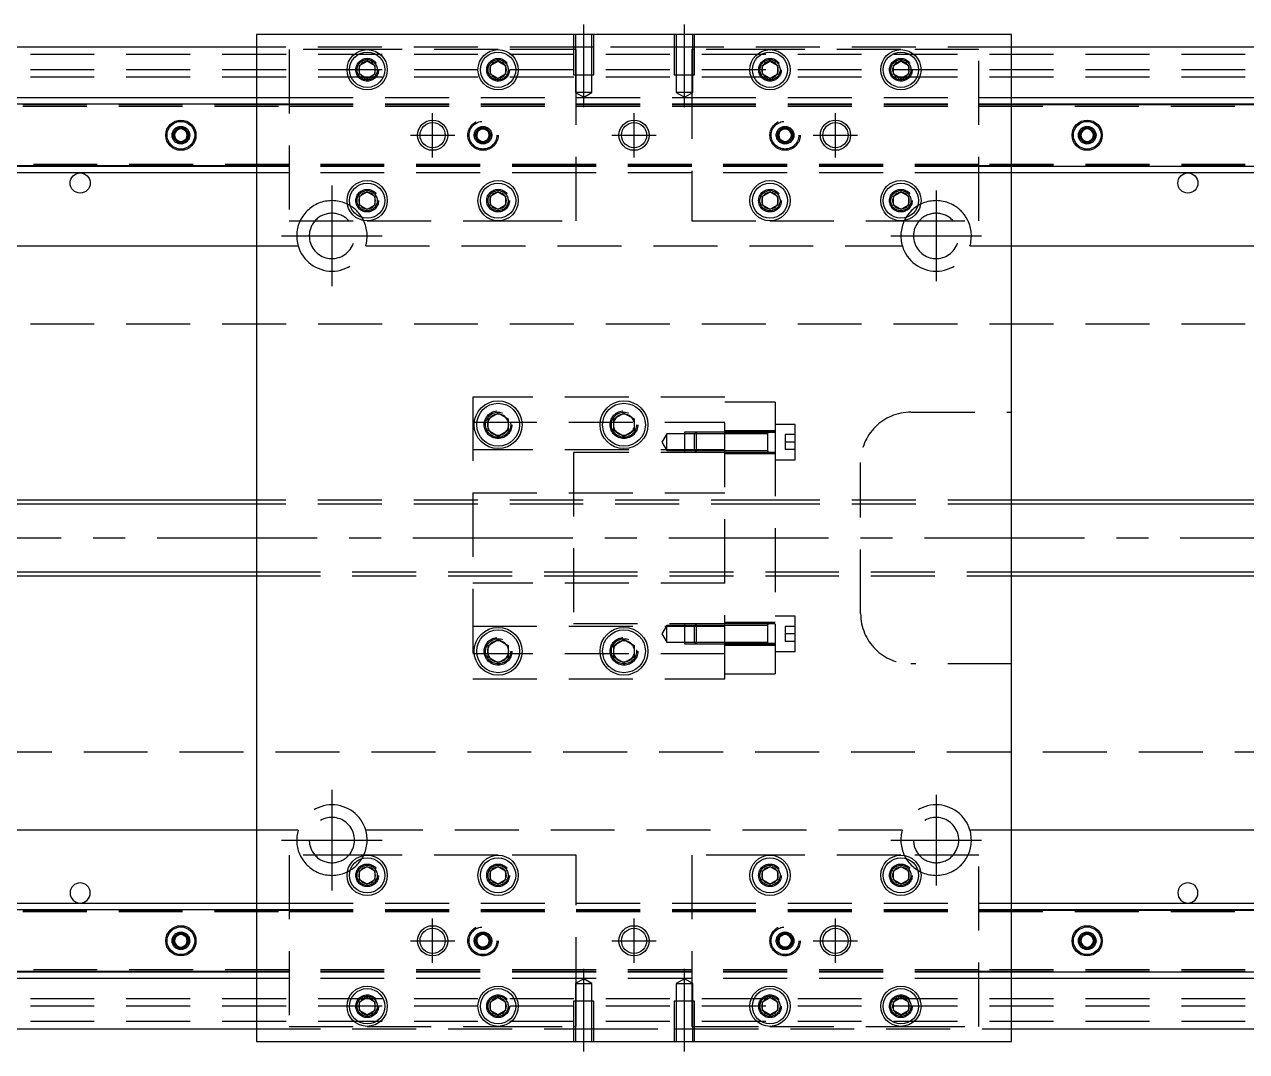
# Model space of a CAD drawing. Extents: x -14 to 951, y -279 to 102.
# Drawn here: x 228.9 to 471.7, y -102 to 102 of the extents above; entities that cross this region are included whole.
import ezdxf

# ---------------------------------------------------------------- set-up
doc = ezdxf.new("R2010")
doc.units = 0
doc.linetypes.add('CENTER', pattern=[50.8, 31.75, -6.35, 6.35, -6.35])
doc.linetypes.add('DASHED', pattern=[19.05, 12.7, -6.35])
doc.layers.get('0').update_dxf_attribs({"linetype": 'CONTINUOUS'})
doc.layers.add('CENTER', color=1, linetype='CENTER')

msp = doc.modelspace()

# ---------------------------------------------------------------- linework, layer by layer
at = {"color": 7, "linetype": 'CONTINUOUS'}
for p, q in [((425, 100), (275, 100)), ((275, 100), (275, -100)), ((425, -100), (425, 100)), ((275, 97.5), (0, 97.5)), ((700, 97.5), (425, 97.5)), ((295.5, 93.866026), (297, 94.73205)), ((297, 94.73205), (298.5, 93.866026)), ((321.5, 93.866026), (323, 94.73205)), ((323, 94.73205), (324.5, 93.866026)), ((375.5, 93.866026), (377, 94.73205)), ((377, 94.73205), (378.5, 93.866026)), ((401.5, 93.866026), (403, 94.73205)), ((403, 94.73205), (404.5, 93.866026)), ((295.5, 92.133974), (295.5, 93.866026)), ((298.5, 93.866026), (298.5, 92.133974)), ((321.5, 92.133974), (321.5, 93.866026)), ((324.5, 93.866026), (324.5, 92.133974)), ((375.5, 92.133974), (375.5, 93.866026)), ((378.5, 93.866026), (378.5, 92.133974)), ((401.5, 92.133974), (401.5, 93.866026)), ((404.5, 93.866026), (404.5, 92.133974)), ((297, 91.26795), (295.5, 92.133974)), ((298.5, 92.133974), (297, 91.26795)), ((323, 91.26795), (321.5, 92.133974)), ((324.5, 92.133974), (323, 91.26795)), ((377, 91.26795), (375.5, 92.133974)), ((378.5, 92.133974), (377, 91.26795)), ((403, 91.26795), (401.5, 92.133974)), ((404.5, 92.133974), (403, 91.26795)), ((0, 87.5), (275, 87.5)), ((425, 87.5), (700, 87.5)), ((0, 86.247728), (275, 86.247728)), ((425, 86.247728), (700, 86.247728)), ((258.75, 80.721688), (260, 81.443376)), ((258.75, 79.278312), (258.75, 80.721688)), ((260, 81.443376), (261.25, 80.721688)), ((261.25, 80.721688), (261.25, 79.278312)), ((438.75, 80.721688), (440, 81.443376)), ((438.75, 79.278312), (438.75, 80.721688)), ((440, 81.443376), (441.25, 80.721688)), ((441.25, 80.721688), (441.25, 79.278312)), ((260, 78.556624), (258.75, 79.278312)), ((261.25, 79.278312), (260, 78.556624)), ((440, 78.556624), (438.75, 79.278312)), ((441.25, 79.278312), (440, 78.556624)), ((275, 73.752272), (0, 73.752272)), ((700, 73.752272), (425, 73.752272)), ((275, 72.5), (0, 72.5)), ((700, 72.5), (425, 72.5)), ((295.5, 67.866026), (297, 68.73205)), ((297, 68.73205), (298.5, 67.866026)), ((321.5, 67.866026), (323, 68.73205)), ((323, 68.73205), (324.5, 67.866026)), ((375.5, 67.866026), (377, 68.73205)), ((377, 68.73205), (378.5, 67.866026)), ((401.5, 67.866026), (403, 68.73205)), ((403, 68.73205), (404.5, 67.866026)), ((295.5, 66.133974), (295.5, 67.866026)), ((297, 65.26795), (295.5, 66.133974)), ((298.5, 66.133974), (297, 65.26795)), ((298.5, 67.866026), (298.5, 66.133974)), ((321.5, 66.133974), (321.5, 67.866026)), ((323, 65.26795), (321.5, 66.133974)), ((324.5, 66.133974), (323, 65.26795)), ((324.5, 67.866026), (324.5, 66.133974)), ((375.5, 66.133974), (375.5, 67.866026)), ((377, 65.26795), (375.5, 66.133974)), ((378.5, 66.133974), (377, 65.26795)), ((378.5, 67.866026), (378.5, 66.133974)), ((401.5, 66.133974), (401.5, 67.866026)), ((403, 65.26795), (401.5, 66.133974)), ((404.5, 66.133974), (403, 65.26795)), ((404.5, 67.866026), (404.5, 66.133974)), ((176.708204, 58), (275, 58)), ((425, 58), (523.291796, 58)), ((321, 23.6547), (323, 24.809402)), ((323, 24.809402), (325, 23.6547)), ((346, 23.6547), (348, 24.809402)), ((348, 24.809402), (350, 23.6547)), ((321, 21.3453), (321, 23.6547)), ((325, 23.6547), (325, 21.3453)), ((346, 21.3453), (346, 23.6547)), ((350, 23.6547), (350, 21.3453)), ((323, 20.190598), (321, 21.3453)), ((325, 21.3453), (323, 20.190598)), ((348, 20.190598), (346, 21.3453)), ((350, 21.3453), (348, 20.190598)), ((376.6, 20.702558), (376.6, 21.052564)), ((376.6, 17.052554), (376.6, 17.402558)), ((275, 7.5), (40.5, 7.5)), ((650, 7.5), (425, 7.5)), ((40.5, -7.5), (275, -7.5)), ((425, -7.5), (650, -7.5)), ((376.6, -21.052564), (376.6, -17.052554)), ((321, -21.3453), (323, -20.190598)), ((321, -23.6547), (321, -21.3453)), ((323, -20.190598), (325, -21.3453)), ((325, -21.3453), (325, -23.6547)), ((346, -21.3453), (348, -20.190598)), ((346, -23.6547), (346, -21.3453)), ((348, -20.190598), (350, -21.3453)), ((350, -21.3453), (350, -23.6547)), ((376.6, -21.052564), (376.6, -21.051878)), ((323, -24.809402), (321, -23.6547)), ((325, -23.6547), (323, -24.809402)), ((348, -24.809402), (346, -23.6547)), ((350, -23.6547), (348, -24.809402)), ((275, -58), (176.708204, -58)), ((523.291796, -58), (425, -58)), ((295.5, -66.133974), (297, -65.26795)), ((297, -65.26795), (298.5, -66.133974)), ((321.5, -66.133974), (323, -65.26795)), ((323, -65.26795), (324.5, -66.133974)), ((375.5, -66.133974), (377, -65.26795)), ((377, -65.26795), (378.5, -66.133974)), ((401.5, -66.133974), (403, -65.26795)), ((403, -65.26795), (404.5, -66.133974)), ((295.5, -67.866026), (295.5, -66.133974)), ((297, -68.73205), (295.5, -67.866026)), ((298.5, -67.866026), (297, -68.73205)), ((298.5, -66.133974), (298.5, -67.866026)), ((321.5, -67.866026), (321.5, -66.133974)), ((323, -68.73205), (321.5, -67.866026)), ((324.5, -67.866026), (323, -68.73205)), ((324.5, -66.133974), (324.5, -67.866026)), ((375.5, -67.866026), (375.5, -66.133974)), ((377, -68.73205), (375.5, -67.866026)), ((378.5, -67.866026), (377, -68.73205)), ((378.5, -66.133974), (378.5, -67.866026)), ((401.5, -67.866026), (401.5, -66.133974)), ((403, -68.73205), (401.5, -67.866026)), ((404.5, -67.866026), (403, -68.73205)), ((404.5, -66.133974), (404.5, -67.866026)), ((0, -72.5), (275, -72.5)), ((425, -72.5), (700, -72.5)), ((0, -73.752272), (275, -73.752272)), ((425, -73.752272), (700, -73.752272)), ((258.75, -79.278312), (260, -78.556624)), ((258.75, -80.721688), (258.75, -79.278312)), ((260, -78.556624), (261.25, -79.278312)), ((261.25, -79.278312), (261.25, -80.721688)), ((438.75, -79.278312), (440, -78.556624)), ((438.75, -80.721688), (438.75, -79.278312)), ((440, -78.556624), (441.25, -79.278312)), ((441.25, -79.278312), (441.25, -80.721688)), ((260, -81.443376), (258.75, -80.721688)), ((261.25, -80.721688), (260, -81.443376)), ((440, -81.443376), (438.75, -80.721688)), ((441.25, -80.721688), (440, -81.443376)), ((275, -86.247728), (0, -86.247728)), ((700, -86.247728), (425, -86.247728)), ((275, -87.5), (0, -87.5)), ((700, -87.5), (425, -87.5)), ((295.5, -92.133974), (297, -91.26795)), ((295.5, -93.866026), (295.5, -92.133974)), ((297, -91.26795), (298.5, -92.133974)), ((298.5, -92.133974), (298.5, -93.866026)), ((321.5, -92.133974), (323, -91.26795)), ((321.5, -93.866026), (321.5, -92.133974)), ((323, -91.26795), (324.5, -92.133974)), ((324.5, -92.133974), (324.5, -93.866026)), ((375.5, -92.133974), (377, -91.26795)), ((375.5, -93.866026), (375.5, -92.133974)), ((377, -91.26795), (378.5, -92.133974)), ((378.5, -92.133974), (378.5, -93.866026)), ((401.5, -92.133974), (403, -91.26795)), ((401.5, -93.866026), (401.5, -92.133974)), ((403, -91.26795), (404.5, -92.133974)), ((404.5, -92.133974), (404.5, -93.866026)), ((297, -94.73205), (295.5, -93.866026)), ((298.5, -93.866026), (297, -94.73205)), ((323, -94.73205), (321.5, -93.866026)), ((324.5, -93.866026), (323, -94.73205)), ((377, -94.73205), (375.5, -93.866026)), ((378.5, -93.866026), (377, -94.73205)), ((403, -94.73205), (401.5, -93.866026)), ((404.5, -93.866026), (403, -94.73205)), ((0, -97.5), (275, -97.5)), ((425, -97.5), (700, -97.5)), ((275, -100), (425, -100))]:
    msp.add_line(p, q, dxfattribs=at)
at = {"color": 3, "linetype": 'DASHED'}
for p, q in [((338.000006, 100), (338.000006, 92)), ((338.35, 100), (338.35, 92)), ((341.65, 92), (341.65, 100)), ((341.999994, 92), (341.999994, 100)), ((358.000006, 100), (358.000006, 92)), ((358.35, 100), (358.35, 92)), ((361.65, 92), (361.65, 100)), ((361.999994, 92), (361.999994, 100)), ((338.000006, 97.5), (275, 97.5)), ((341.999994, 97.5), (338.000006, 97.5)), ((358.000006, 97.5), (341.999994, 97.5)), ((361.999994, 97.5), (358.000006, 97.5)), ((425, 97.5), (361.999994, 97.5)), ((700, 96), (0, 96)), ((281.5, 97), (281.5, 63)), ((297, 97), (281.5, 97)), ((323, 97), (297, 97)), ((338.000006, 97), (323, 97)), ((338.5, 97), (338.000006, 97)), ((338.5, 92), (338.5, 97)), ((361.5, 97), (361.5, 92)), ((361.999994, 97), (361.5, 97)), ((377, 97), (361.999994, 97)), ((403, 97), (377, 97)), ((418.5, 97), (403, 97)), ((418.5, 63), (418.5, 97)), ((700, 93), (0, 93)), ((298.973226, 93.326156), (299, 93)), ((324.973226, 93.326156), (325, 93)), ((375, 93), (375.023172, 93.30356)), ((401, 93), (401.030168, 93.346066)), ((700, 91.5), (0, 91.5)), ((338.000006, 92), (341.999994, 92)), ((338.35, 92), (338.35, 88.5)), ((338.5, 63), (338.5, 92)), ((341.65, 88.5), (341.65, 92)), ((358.000006, 92), (361.999994, 92)), ((358.35, 92), (358.35, 88.5)), ((361.5, 92), (361.5, 63)), ((361.65, 88.5), (361.65, 92)), ((275, 87.5), (281.5, 87.5)), ((281.5, 87.5), (338.5, 87.5)), ((341.65, 88.5), (338.35, 88.5)), ((338.35, 88.5), (340, 87.547372)), ((338.5, 87.5), (361.5, 87.5)), ((340, 87.547372), (341.65, 88.5)), ((361.65, 88.5), (358.35, 88.5)), ((358.35, 88.5), (360, 87.547372)), ((360, 87.547372), (361.65, 88.5)), ((361.5, 87.5), (418.5, 87.5)), ((418.5, 87.5), (425, 87.5)), ((0, 86.1147), (275, 86.1147)), ((0, 86.1), (281.5, 86.1)), ((0, 85.8), (281.5, 85.8)), ((275, 86.247728), (281.5, 86.247728)), ((275, 86.1147), (281.5, 86.1147)), ((281.5, 86.247728), (338.5, 86.247728)), ((281.5, 86.1147), (338.5, 86.1147)), ((281.5, 86.1), (338.5, 86.1)), ((281.5, 86.1), (338.5, 86.1)), ((281.5, 85.8), (338.5, 85.8)), ((281.5, 85.8), (338.5, 85.8)), ((338.5, 86.247728), (361.5, 86.247728)), ((338.5, 86.1147), (361.5, 86.1147)), ((338.5, 86.1), (361.5, 86.1)), ((338.5, 85.8), (361.5, 85.8)), ((361.5, 86.247728), (418.5, 86.247728)), ((361.5, 86.1147), (418.5, 86.1147)), ((361.5, 86.1), (418.5, 86.1)), ((361.5, 86.1), (418.5, 86.1)), ((361.5, 85.8), (418.5, 85.8)), ((361.5, 85.8), (418.5, 85.8)), ((418.5, 86.247728), (425, 86.247728)), ((418.5, 86.1147), (425, 86.1147)), ((418.5, 86.1), (700, 86.1)), ((418.5, 85.8), (700, 85.8)), ((425, 86.1147), (700, 86.1147)), ((258.5, 80), (258.516134, 80.21941)), ((318.75, 80.721688), (320, 81.443376)), ((318.75, 79.278312), (318.75, 80.721688)), ((320, 81.443376), (321.25, 80.721688)), ((321.25, 80.721688), (321.25, 79.278312)), ((321.477374, 80.25955), (321.5, 80)), ((378.75, 80.721688), (380, 81.443376)), ((378.75, 79.278312), (378.75, 80.721688)), ((380, 81.443376), (381.25, 80.721688)), ((381.25, 80.721688), (381.25, 79.278312)), ((381.477374, 80.25955), (381.5, 80)), ((438.5, 80), (438.516134, 80.21941)), ((320, 78.556624), (318.75, 79.278312)), ((321.25, 79.278312), (320, 78.556624)), ((380, 78.556624), (378.75, 79.278312)), ((381.25, 79.278312), (380, 78.556624)), ((281.5, 74.2), (0, 74.2)), ((281.5, 73.9), (0, 73.9)), ((275, 73.8853), (0, 73.8853)), ((281.5, 73.8853), (275, 73.8853)), ((281.5, 73.752272), (275, 73.752272)), ((338.5, 74.2), (281.5, 74.2)), ((338.5, 73.9), (281.5, 73.9)), ((338.5, 73.8853), (281.5, 73.8853)), ((338.5, 73.752272), (281.5, 73.752272)), ((361.5, 74.2), (338.5, 74.2)), ((361.5, 73.9), (338.5, 73.9)), ((361.5, 73.8853), (338.5, 73.8853)), ((361.5, 73.752272), (338.5, 73.752272)), ((418.5, 74.2), (361.5, 74.2)), ((418.5, 73.9), (361.5, 73.9)), ((418.5, 73.8853), (361.5, 73.8853)), ((418.5, 73.752272), (361.5, 73.752272)), ((700, 74.2), (418.5, 74.2)), ((700, 73.9), (418.5, 73.9)), ((425, 73.8853), (418.5, 73.8853)), ((425, 73.752272), (418.5, 73.752272)), ((700, 73.8853), (425, 73.8853)), ((281.5, 72.5), (275, 72.5)), ((338.5, 72.5), (281.5, 72.5)), ((361.5, 72.5), (338.5, 72.5)), ((418.5, 72.5), (361.5, 72.5)), ((425, 72.5), (418.5, 72.5)), ((298.973226, 67.326156), (299, 67)), ((324.973226, 67.326156), (325, 67)), ((378.973226, 67.326156), (379, 67)), ((404.973226, 67.326156), (405, 67)), ((281.5, 63), (297, 63)), ((297, 63), (323, 63)), ((323, 63), (338.5, 63)), ((361.5, 63), (377, 63)), ((377, 63), (403, 63)), ((403, 63), (418.5, 63)), ((275, 58), (283.291796, 58)), ((296.708204, 58), (403.291796, 58)), ((416.708204, 58), (425, 58)), ((700, 42.5), (12.1, 42.5)), ((318, 28), (318, -28)), ((368, 28), (318, 28)), ((368, -28), (368, 28)), ((378, 27), (368, 27)), ((378, 27), (378, 20.976176)), ((405, 25), (425, 25)), ((318, 23), (368, 23)), ((325.483582, 22.786038), (325.5, 22.5)), ((345.5, 22.5), (345.52689, 22.865682)), ((382, 22.552558), (378, 22.552558)), ((382, 15.552558), (382, 22.552558)), ((356.5, 20.702558), (355.547372, 19.052558)), ((356.5, 17.402558), (356.5, 20.702558)), ((360, 20.702558), (356.5, 20.702558)), ((360, 21.052554), (360, 17.052564)), ((362.35, 21.052554), (360, 21.052554)), ((362, 20.702558), (360, 20.702558)), ((362.35, 21.052558), (362, 20.702558)), ((362, 17.402558), (362, 20.702558)), ((368, 20.702558), (362, 20.702558)), ((368, 20.702558), (362, 20.702558)), ((362.35, 21.052558), (362.35, 17.052558)), ((368, 21.052556), (362.35, 21.052558)), ((368, 21.052554), (362.35, 21.052554)), ((378, 21.302558), (368, 21.302558)), ((376.605, 21.052558), (368, 21.052556)), ((378, 20.976176), (368, 20.976176)), ((376.6, 20.702558), (368, 20.702558)), ((378, 21.052558), (376.595, 21.052558)), ((376.6, 17.052554), (376.6, 21.052564)), ((376.6, 20.836098), (376.6, 21.052558)), ((376.6, 21.052558), (376.6, 20.835892)), ((376.6, 17.26902), (376.6, 20.836098)), ((376.6, 17.402558), (376.6, 20.702558)), ((378, 20.976176), (378, -20.976176)), ((380, 20.552558), (380, 19.052558)), ((382, 20.552558), (380, 20.552558)), ((368, 17.5), (318, 17.5)), ((338, 17), (338, -17)), ((368, 17), (338, 17)), ((355.547372, 19.052558), (356.5, 17.402558)), ((356.5, 17.402558), (360, 17.402558)), ((360, 17.402558), (362, 17.402558)), ((360, 17.052564), (362.35, 17.052564)), ((362, 17.402558), (368, 17.402558)), ((362, 17.402558), (362.35, 17.052558)), ((362, 17.402558), (368, 17.402558)), ((362.35, 17.052564), (368, 17.052564)), ((362.35, 17.052558), (368, 17.052562)), ((368, 17.402558), (376.6, 17.402558)), ((368, 17.052562), (376.605, 17.052558)), ((376.595, 17.052558), (378, 17.052558)), ((376.6, 17.269268), (376.6, 17.052558)), ((376.6, 17.052558), (376.6, 17.26902)), ((380, 19.052558), (380, 17.552558)), ((382, 19.052558), (380, 19.052558)), ((382, 17.552558), (380, 17.552558)), ((368, 16.802558), (378, 16.802558)), ((378, 15.552558), (382, 15.552558)), ((395, -15), (395, 15)), ((338, 7.5), (275, 7.5)), ((318, 9), (368, 9)), ((378, 7.5), (338, 7.5)), ((425, 7.5), (378, 7.5)), ((338, 6.75), (275, 6.75)), ((378, 6.75), (338, 6.75)), ((425, 6.75), (378, 6.75)), ((275, -6.75), (338, -6.75)), ((338, -6.75), (378, -6.75)), ((378, -6.75), (425, -6.75)), ((275, -7.5), (338, -7.5)), ((368, -9), (318, -9)), ((338, -7.5), (378, -7.5)), ((378, -7.5), (425, -7.5)), ((378, -16.802558), (368, -16.802558)), ((382, -15.552558), (378, -15.552558)), ((382, -22.552558), (382, -15.552558)), ((318, -17.5), (368, -17.5)), ((338, -17), (368, -17)), ((356.5, -17.402558), (355.547372, -19.052558)), ((355.547372, -19.052558), (356.5, -20.702558)), ((356.5, -20.702558), (356.5, -17.402558)), ((360, -17.402558), (356.5, -17.402558)), ((360, -17.052564), (360, -21.052554)), ((362.35, -17.052564), (360, -17.052564)), ((362, -17.402558), (360, -17.402558)), ((362.35, -17.052558), (362, -17.402558)), ((362, -20.702558), (362, -17.402558)), ((368, -17.402558), (362, -17.402558)), ((368, -17.402558), (362, -17.402558)), ((362.35, -17.052558), (362.35, -21.052558)), ((368, -17.052562), (362.35, -17.052558)), ((368, -17.052564), (362.35, -17.052564)), ((376.605, -17.052558), (368, -17.052562)), ((376.6, -17.402558), (368, -17.402558)), ((378, -17.052558), (376.595, -17.052558)), ((376.6, -21.051878), (376.6, -17.052554)), ((376.6, -17.26902), (376.6, -17.052558)), ((376.6, -17.052558), (376.6, -17.269226)), ((376.6, -20.836098), (376.6, -17.26902)), ((380, -17.552558), (380, -19.052558)), ((382, -17.552558), (380, -17.552558)), ((382, -19.052558), (380, -19.052558)), ((380, -19.052558), (380, -20.552558)), ((356.5, -20.702558), (360, -20.702558)), ((360, -20.702558), (362, -20.702558)), ((360, -21.052554), (362.35, -21.052554)), ((362, -20.702558), (368, -20.702558)), ((362, -20.702558), (362.35, -21.052558)), ((362, -20.702558), (368, -20.702558)), ((362.35, -21.052554), (368, -21.052554)), ((362.35, -21.052558), (368, -21.052556)), ((368, -20.702558), (376.6, -20.702558)), ((378, -20.976176), (368, -20.976176)), ((378, -20.976176), (368, -20.976176)), ((368, -21.052556), (376.605, -21.052558)), ((368, -21.302558), (378, -21.302558)), ((376.595, -21.052558), (378, -21.052558)), ((376.6, -20.83585), (376.6, -21.052558)), ((376.6, -21.052558), (376.6, -20.836098)), ((378, -20.976176), (378, -27)), ((382, -20.552558), (380, -20.552558)), ((368, -23), (318, -23)), ((320.5, -22.5), (320.534018, -22.088984)), ((350.483582, -22.213962), (350.5, -22.5)), ((378, -22.552558), (382, -22.552558)), ((425, -25), (405, -25)), ((318, -28), (368, -28)), ((368, -27), (378, -27)), ((12.1, -42.5), (700, -42.5)), ((283.291796, -58), (275, -58)), ((403.291796, -58), (296.708204, -58)), ((425, -58), (416.708204, -58)), ((281.5, -63), (281.5, -97)), ((297, -63), (281.5, -63)), ((323, -63), (297, -63)), ((338.5, -63), (323, -63)), ((338.5, -92), (338.5, -63)), ((377, -63), (361.5, -63)), ((361.5, -63), (361.5, -92)), ((403, -63), (377, -63)), ((418.5, -63), (403, -63)), ((418.5, -97), (418.5, -63)), ((298.973226, -66.673844), (299, -67)), ((321, -67), (321.023172, -66.69644)), ((375, -67), (375.023172, -66.69644)), ((401, -67), (401.030168, -66.653934)), ((275, -72.5), (281.5, -72.5)), ((281.5, -72.5), (338.5, -72.5)), ((338.5, -72.5), (361.5, -72.5)), ((361.5, -72.5), (418.5, -72.5)), ((418.5, -72.5), (425, -72.5)), ((0, -73.8853), (275, -73.8853)), ((0, -73.9), (281.5, -73.9)), ((0, -74.2), (281.5, -74.2)), ((275, -73.752272), (281.5, -73.752272)), ((275, -73.8853), (281.5, -73.8853)), ((281.5, -73.752272), (338.5, -73.752272)), ((281.5, -73.8853), (338.5, -73.8853)), ((281.5, -73.9), (338.5, -73.9)), ((281.5, -74.2), (338.5, -74.2)), ((338.5, -73.752272), (361.5, -73.752272)), ((338.5, -73.8853), (361.5, -73.8853)), ((338.5, -73.9), (361.5, -73.9)), ((338.5, -74.2), (361.5, -74.2)), ((361.5, -73.752272), (418.5, -73.752272)), ((361.5, -73.8853), (418.5, -73.8853)), ((361.5, -73.9), (418.5, -73.9)), ((361.5, -74.2), (418.5, -74.2)), ((418.5, -73.752272), (425, -73.752272)), ((418.5, -73.8853), (425, -73.8853)), ((418.5, -73.9), (700, -73.9)), ((418.5, -74.2), (700, -74.2)), ((425, -73.8853), (700, -73.8853)), ((261.477374, -79.74045), (261.5, -80)), ((318.75, -79.278312), (320, -78.556624)), ((318.75, -80.721688), (318.75, -79.278312)), ((320, -78.556624), (321.25, -79.278312)), ((321.25, -79.278312), (321.25, -80.721688)), ((321.477374, -79.74045), (321.5, -80)), ((378.75, -79.278312), (380, -78.556624)), ((378.75, -80.721688), (378.75, -79.278312)), ((380, -78.556624), (381.25, -79.278312)), ((381.25, -79.278312), (381.25, -80.721688)), ((381.477374, -79.74045), (381.5, -80)), ((441.477374, -79.74045), (441.5, -80)), ((320, -81.443376), (318.75, -80.721688)), ((321.25, -80.721688), (320, -81.443376)), ((380, -81.443376), (378.75, -80.721688)), ((381.25, -80.721688), (380, -81.443376)), ((281.5, -85.8), (0, -85.8)), ((281.5, -86.1), (0, -86.1)), ((275, -86.1147), (0, -86.1147)), ((281.5, -86.1147), (275, -86.1147)), ((281.5, -86.247728), (275, -86.247728)), ((338.5, -85.8), (281.5, -85.8)), ((338.5, -85.8), (281.5, -85.8)), ((338.5, -86.1), (281.5, -86.1)), ((338.5, -86.1), (281.5, -86.1)), ((338.5, -86.1147), (281.5, -86.1147)), ((338.5, -86.247728), (281.5, -86.247728)), ((361.5, -85.8), (338.5, -85.8)), ((361.5, -86.1), (338.5, -86.1)), ((361.5, -86.1147), (338.5, -86.1147)), ((361.5, -86.247728), (338.5, -86.247728)), ((418.5, -85.8), (361.5, -85.8)), ((418.5, -85.8), (361.5, -85.8)), ((418.5, -86.1), (361.5, -86.1)), ((418.5, -86.1), (361.5, -86.1)), ((418.5, -86.1147), (361.5, -86.1147)), ((418.5, -86.247728), (361.5, -86.247728)), ((700, -85.8), (418.5, -85.8)), ((700, -86.1), (418.5, -86.1)), ((425, -86.1147), (418.5, -86.1147)), ((425, -86.247728), (418.5, -86.247728)), ((700, -86.1147), (425, -86.1147)), ((281.5, -87.5), (275, -87.5)), ((338.5, -87.5), (281.5, -87.5)), ((340, -87.547372), (338.35, -88.5)), ((338.35, -88.5), (340, -88.5)), ((338.35, -88.5), (338.35, -92)), ((361.5, -87.5), (338.5, -87.5)), ((341.65, -88.5), (340, -87.547372)), ((340, -88.5), (341.65, -88.5)), ((341.65, -92), (341.65, -88.5)), ((360, -87.547372), (358.35, -88.5)), ((358.35, -88.5), (360, -88.5)), ((358.35, -88.5), (358.35, -92)), ((361.65, -88.5), (360, -87.547372)), ((360, -88.5), (361.65, -88.5)), ((418.5, -87.5), (361.5, -87.5)), ((361.65, -92), (361.65, -88.5)), ((425, -87.5), (418.5, -87.5)), ((700, -91.5), (0, -91.5)), ((341.999994, -92), (338.000006, -92)), ((338.000006, -92), (338.000006, -100)), ((338.35, -92), (338.35, -100)), ((338.5, -97), (338.5, -92)), ((341.65, -100), (341.65, -92)), ((341.999994, -100), (341.999994, -92)), ((361.999994, -92), (358.000006, -92)), ((358.000006, -92), (358.000006, -100)), ((358.35, -92), (358.35, -100)), ((361.5, -92), (361.5, -97)), ((361.65, -100), (361.65, -92)), ((361.999994, -100), (361.999994, -92)), ((700, -93), (0, -93)), ((295, -93), (295.030168, -92.653934)), ((324.973226, -92.673844), (325, -93)), ((378.973226, -92.673844), (379, -93)), ((404.973226, -92.673844), (405, -93)), ((700, -96), (0, -96)), ((281.5, -97), (297, -97)), ((297, -97), (323, -97)), ((323, -97), (338.000006, -97)), ((338.000006, -97), (338.5, -97)), ((361.5, -97), (361.999994, -97)), ((361.999994, -97), (377, -97)), ((377, -97), (403, -97)), ((403, -97), (418.5, -97)), ((275, -97.5), (338.000006, -97.5)), ((338.000006, -97.5), (341.999994, -97.5)), ((341.999994, -97.5), (358.000006, -97.5)), ((358.000006, -97.5), (361.999994, -97.5)), ((361.999994, -97.5), (425, -97.5))]:
    msp.add_line(p, q, dxfattribs=at)
at = {"color": 3, "linetype": 'CONTINUOUS'}
for p, q in [((275, 6.75), (40.5, 6.75)), ((650, 6.75), (425, 6.75)), ((40.5, -6.75), (275, -6.75)), ((425, -6.75), (650, -6.75))]:
    msp.add_line(p, q, dxfattribs=at)
at = {"color": 7, "linetype": 'CONTINUOUS'}
for centre, radius in [((297, 93), 4), ((297, 93), 3.5), ((323, 93), 4), ((323, 93), 3.5), ((377, 93), 4), ((377, 93), 3.5), ((403, 93), 4), ((403, 93), 3.5), ((260, 80), 3), ((260, 80), 2.75), ((350, 80), 3), ((440, 80), 3), ((440, 80), 2.75), ((310, 80), 2.5), ((350, 80), 2.5), ((390, 80), 2.5), ((240, 70.5), 2), ((297, 67), 4), ((297, 67), 3.5), ((323, 67), 4), ((323, 67), 3.5), ((377, 67), 4), ((377, 67), 3.5), ((403, 67), 4), ((403, 67), 3.5), ((460, 70.5), 2), ((323, 22.5), 4.75), ((323, 22.5), 4.25), ((348, 22.5), 4.75), ((348, 22.5), 4.25), ((323, -22.5), 4.75), ((323, -22.5), 4.25), ((348, -22.5), 4.75), ((348, -22.5), 4.25), ((297, -67), 4), ((323, -67), 4), ((377, -67), 4), ((403, -67), 4), ((297, -67), 3.5), ((323, -67), 3.5), ((377, -67), 3.5), ((403, -67), 3.5), ((260, -80), 3), ((260, -80), 2.75), ((310, -80), 2.5), ((350, -80), 3), ((350, -80), 2.5), ((390, -80), 2.5), ((440, -80), 3), ((440, -80), 2.75), ((297, -93), 4), ((297, -93), 3.5), ((323, -93), 4), ((323, -93), 3.5), ((377, -93), 4), ((377, -93), 3.5), ((403, -93), 4), ((403, -93), 3.5)]:
    msp.add_circle(centre, radius, dxfattribs=at)
at = {"color": 3, "linetype": 'DASHED'}
for centre, radius in [((297, 93), 2.25), ((297, 93), 2), ((323, 93), 2.25), ((323, 93), 2), ((377, 93), 2.25), ((377, 93), 2), ((403, 93), 2.25), ((403, 93), 2), ((320, 80), 3), ((320, 80), 2.75), ((380, 80), 3), ((380, 80), 2.75), ((260, 80), 1.75), ((260, 80), 1.5), ((320, 80), 1.75), ((320, 80), 1.5), ((380, 80), 1.75), ((380, 80), 1.5), ((440, 80), 1.75), ((440, 80), 1.5), ((297, 67), 2.25), ((297, 67), 2), ((323, 67), 2.25), ((323, 67), 2), ((377, 67), 2.25), ((377, 67), 2), ((403, 67), 2.25), ((403, 67), 2), ((323, 22.5), 2.75), ((323, 22.5), 2.5), ((348, 22.5), 2.75), ((348, 22.5), 2.5), ((323, -22.5), 2.75), ((323, -22.5), 2.5), ((348, -22.5), 2.75), ((348, -22.5), 2.5), ((297, -67), 2.25), ((297, -67), 2), ((323, -67), 2.25), ((323, -67), 2), ((377, -67), 2.25), ((377, -67), 2), ((403, -67), 2.25), ((403, -67), 2), ((320, -80), 3), ((320, -80), 2.75), ((380, -80), 3), ((380, -80), 2.75), ((260, -80), 1.75), ((260, -80), 1.5), ((320, -80), 1.75), ((320, -80), 1.5), ((380, -80), 1.75), ((380, -80), 1.5), ((440, -80), 1.75), ((440, -80), 1.5), ((297, -93), 2.25), ((297, -93), 2), ((323, -93), 2.25), ((323, -93), 2), ((377, -93), 2.25), ((377, -93), 2), ((403, -93), 2.25), ((403, -93), 2)]:
    msp.add_circle(centre, radius, dxfattribs=at)
at = {"color": 3, "linetype": 'CONTINUOUS'}
for centre in [(310, 80), (390, 80), (310, -80), (390, -80)]:
    msp.add_circle(centre, 3, dxfattribs=at)
at = {"color": 7, "linetype": 'CONTINUOUS'}
for centre, radius, start, end in [((297, 93), 1.65, 155.380023, 180), ((297, 93), 1.65, 180, 204.619977), ((297, 93), 1.65, 144.619977, 155.380023), ((297, 93), 1.65, 204.619977, 215.380023), ((297, 93), 1.65, 95.380023, 144.619977), ((297, 93), 1.65, 84.619977, 95.380023), ((297, 93), 1.65, 35.380023, 84.619977), ((297, 93), 1.65, 24.619977, 35.380023), ((297, 93), 1.65, 324.619977, 335.380023), ((297, 93), 1.65, 335.380023, 24.619977), ((323, 93), 1.65, 155.380023, 180), ((323, 93), 1.65, 180, 204.619977), ((323, 93), 1.65, 144.619977, 155.380023), ((323, 93), 1.65, 204.619977, 215.380023), ((323, 93), 1.65, 95.380023, 144.619977), ((323, 93), 1.65, 84.619977, 95.380023), ((323, 93), 1.65, 35.380023, 84.619977), ((323, 93), 1.65, 24.619977, 35.380023), ((323, 93), 1.65, 324.619977, 335.380023), ((323, 93), 1.65, 335.380023, 24.619977), ((377, 93), 1.65, 155.380023, 180), ((377, 93), 1.65, 180, 204.619977), ((377, 93), 1.65, 144.619977, 155.380023), ((377, 93), 1.65, 204.619977, 215.380023), ((377, 93), 1.65, 95.380023, 144.619977), ((377, 93), 1.65, 84.619977, 95.380023), ((377, 93), 1.65, 35.380023, 84.619977), ((377, 93), 1.65, 24.619977, 35.380023), ((377, 93), 1.65, 324.619977, 335.380023), ((377, 93), 1.65, 335.380023, 24.619977), ((403, 93), 1.65, 155.380023, 180), ((403, 93), 1.65, 180, 204.619977), ((403, 93), 1.65, 144.619977, 155.380023), ((403, 93), 1.65, 204.619977, 215.380023), ((403, 93), 1.65, 95.380023, 144.619977), ((403, 93), 1.65, 84.619977, 95.380023), ((403, 93), 1.65, 35.380023, 84.619977), ((403, 93), 1.65, 24.619977, 35.380023), ((403, 93), 1.65, 324.619977, 335.380023), ((403, 93), 1.65, 335.380023, 24.619977), ((297, 93), 1.65, 215.380023, 264.619977), ((297, 93), 1.65, 264.619977, 275.380023), ((297, 93), 1.65, 275.380023, 324.619977), ((323, 93), 1.65, 215.380023, 264.619977), ((323, 93), 1.65, 264.619977, 275.380023), ((323, 93), 1.65, 275.380023, 324.619977), ((377, 93), 1.65, 215.380023, 264.619977), ((377, 93), 1.65, 264.619977, 275.380023), ((377, 93), 1.65, 275.380023, 324.619977), ((403, 93), 1.65, 215.380023, 264.619977), ((403, 93), 1.65, 264.619977, 275.380023), ((403, 93), 1.65, 275.380023, 324.619977), ((260, 80), 1.25, 120, 180), ((260, 80), 1.25, 60, 120), ((260, 80), 1.25, 0, 60), ((320, 80), 1.25, 300, 180), ((380, 80), 1.25, 300, 180), ((440, 80), 1.25, 120, 180), ((440, 80), 1.25, 60, 120), ((440, 80), 1.25, 0, 60), ((260, 80), 1.25, 180, 240), ((260, 80), 1.25, 240, 300), ((260, 80), 1.25, 300, 0), ((320, 80), 1.25, 180, 240), ((320, 80), 1.25, 240, 300), ((380, 80), 1.25, 180, 240), ((380, 80), 1.25, 240, 300), ((440, 80), 1.25, 180, 240), ((440, 80), 1.25, 240, 300), ((440, 80), 1.25, 300, 0), ((297, 67), 1.65, 95.380023, 144.619977), ((297, 67), 1.65, 84.619977, 95.380023), ((297, 67), 1.65, 35.380023, 84.619977), ((323, 67), 1.65, 95.380023, 144.619977), ((323, 67), 1.65, 84.619977, 95.380023), ((323, 67), 1.65, 35.380023, 84.619977), ((377, 67), 1.65, 95.380023, 144.619977), ((377, 67), 1.65, 84.619977, 95.380023), ((377, 67), 1.65, 35.380023, 84.619977), ((403, 67), 1.65, 95.380023, 144.619977), ((403, 67), 1.65, 84.619977, 95.380023), ((403, 67), 1.65, 35.380023, 84.619977), ((297, 67), 1.65, 155.380023, 180), ((297, 67), 1.65, 180, 204.619977), ((297, 67), 1.65, 144.619977, 155.380023), ((297, 67), 1.65, 204.619977, 215.380023), ((297, 67), 1.65, 215.380023, 264.619977), ((297, 67), 1.65, 275.380023, 324.619977), ((297, 67), 1.65, 24.619977, 35.380023), ((297, 67), 1.65, 324.619977, 335.380023), ((297, 67), 1.65, 335.380023, 24.619977), ((323, 67), 1.65, 155.380023, 180), ((323, 67), 1.65, 180, 204.619977), ((323, 67), 1.65, 144.619977, 155.380023), ((323, 67), 1.65, 204.619977, 215.380023), ((323, 67), 1.65, 215.380023, 264.619977), ((323, 67), 1.65, 275.380023, 324.619977), ((323, 67), 1.65, 24.619977, 35.380023), ((323, 67), 1.65, 324.619977, 335.380023), ((323, 67), 1.65, 335.380023, 24.619977), ((377, 67), 1.65, 155.380023, 180), ((377, 67), 1.65, 180, 204.619977), ((377, 67), 1.65, 144.619977, 155.380023), ((377, 67), 1.65, 204.619977, 215.380023), ((377, 67), 1.65, 215.380023, 264.619977), ((377, 67), 1.65, 275.380023, 324.619977), ((377, 67), 1.65, 24.619977, 35.380023), ((377, 67), 1.65, 324.619977, 335.380023), ((377, 67), 1.65, 335.380023, 24.619977), ((403, 67), 1.65, 155.380023, 180), ((403, 67), 1.65, 180, 204.619977), ((403, 67), 1.65, 144.619977, 155.380023), ((403, 67), 1.65, 204.619977, 215.380023), ((403, 67), 1.65, 215.380023, 264.619977), ((403, 67), 1.65, 275.380023, 324.619977), ((403, 67), 1.65, 24.619977, 35.380023), ((403, 67), 1.65, 324.619977, 335.380023), ((403, 67), 1.65, 335.380023, 24.619977), ((297, 67), 1.65, 264.619977, 275.380023), ((323, 67), 1.65, 264.619977, 275.380023), ((377, 67), 1.65, 264.619977, 275.380023), ((403, 67), 1.65, 264.619977, 275.380023), ((323, 22.5), 2.1, 102.24721, 137.75279), ((323, 22.5), 2.1, 77.75279, 102.24721), ((323, 22.5), 2.1, 42.24721, 77.75279), ((348, 22.5), 2.1, 102.24721, 137.75279), ((348, 22.5), 2.1, 77.75279, 102.24721), ((348, 22.5), 2.1, 42.24721, 77.75279), ((323, 22.5), 2.1, 162.24721, 180), ((323, 22.5), 2.1, 180, 197.75279), ((323, 22.5), 2.1, 137.75279, 162.24721), ((323, 22.5), 2.1, 197.75279, 222.24721), ((323, 22.5), 2.1, 17.75279, 42.24721), ((323, 22.5), 2.1, 317.75279, 342.24721), ((323, 22.5), 2.1, 342.24721, 17.75279), ((348, 22.5), 2.1, 162.24721, 180), ((348, 22.5), 2.1, 180, 197.75279), ((348, 22.5), 2.1, 137.75279, 162.24721), ((348, 22.5), 2.1, 197.75279, 222.24721), ((348, 22.5), 2.1, 17.75279, 42.24721), ((348, 22.5), 2.1, 317.75279, 342.24721), ((348, 22.5), 2.1, 342.24721, 17.75279), ((323, 22.5), 2.1, 222.24721, 257.75279), ((323, 22.5), 2.1, 257.75279, 282.24721), ((323, 22.5), 2.1, 282.24721, 317.75279), ((348, 22.5), 2.1, 222.24721, 257.75279), ((348, 22.5), 2.1, 257.75279, 282.24721), ((348, 22.5), 2.1, 282.24721, 317.75279), ((323, -22.5), 2.1, 137.75279, 162.24721), ((323, -22.5), 2.1, 102.24721, 137.75279), ((323, -22.5), 2.1, 77.75279, 102.24721), ((323, -22.5), 2.1, 42.24721, 77.75279), ((323, -22.5), 2.1, 17.75279, 42.24721), ((348, -22.5), 2.1, 137.75279, 162.24721), ((348, -22.5), 2.1, 102.24721, 137.75279), ((348, -22.5), 2.1, 77.75279, 102.24721), ((348, -22.5), 2.1, 42.24721, 77.75279), ((348, -22.5), 2.1, 17.75279, 42.24721), ((323, -22.5), 2.1, 162.24721, 180), ((323, -22.5), 2.1, 180, 197.75279), ((323, -22.5), 2.1, 197.75279, 222.24721), ((323, -22.5), 2.1, 222.24721, 257.75279), ((323, -22.5), 2.1, 282.24721, 317.75279), ((323, -22.5), 2.1, 317.75279, 342.24721), ((323, -22.5), 2.1, 342.24721, 17.75279), ((348, -22.5), 2.1, 162.24721, 180), ((348, -22.5), 2.1, 180, 197.75279), ((348, -22.5), 2.1, 197.75279, 222.24721), ((348, -22.5), 2.1, 222.24721, 257.75279), ((348, -22.5), 2.1, 282.24721, 317.75279), ((348, -22.5), 2.1, 317.75279, 342.24721), ((348, -22.5), 2.1, 342.24721, 17.75279), ((323, -22.5), 2.1, 257.75279, 282.24721), ((348, -22.5), 2.1, 257.75279, 282.24721), ((297, -67), 1.65, 95.380023, 144.619977), ((297, -67), 1.65, 84.619977, 95.380023), ((297, -67), 1.65, 35.380023, 84.619977), ((323, -67), 1.65, 95.380023, 144.619977), ((323, -67), 1.65, 84.619977, 95.380023), ((323, -67), 1.65, 35.380023, 84.619977), ((377, -67), 1.65, 95.380023, 144.619977), ((377, -67), 1.65, 84.619977, 95.380023), ((377, -67), 1.65, 35.380023, 84.619977), ((403, -67), 1.65, 95.380023, 144.619977), ((403, -67), 1.65, 84.619977, 95.380023), ((403, -67), 1.65, 35.380023, 84.619977), ((297, -67), 1.65, 155.380023, 180), ((297, -67), 1.65, 180, 204.619977), ((297, -67), 1.65, 144.619977, 155.380023), ((297, -67), 1.65, 204.619977, 215.380023), ((297, -67), 1.65, 215.380023, 264.619977), ((297, -67), 1.65, 275.380023, 324.619977), ((297, -67), 1.65, 24.619977, 35.380023), ((297, -67), 1.65, 324.619977, 335.380023), ((297, -67), 1.65, 335.380023, 24.619977), ((323, -67), 1.65, 155.380023, 180), ((323, -67), 1.65, 180, 204.619977), ((323, -67), 1.65, 144.619977, 155.380023), ((323, -67), 1.65, 204.619977, 215.380023), ((323, -67), 1.65, 215.380023, 264.619977), ((323, -67), 1.65, 275.380023, 324.619977), ((323, -67), 1.65, 24.619977, 35.380023), ((323, -67), 1.65, 324.619977, 335.380023), ((323, -67), 1.65, 335.380023, 24.619977), ((377, -67), 1.65, 155.380023, 180), ((377, -67), 1.65, 180, 204.619977), ((377, -67), 1.65, 144.619977, 155.380023), ((377, -67), 1.65, 204.619977, 215.380023), ((377, -67), 1.65, 215.380023, 264.619977), ((377, -67), 1.65, 275.380023, 324.619977), ((377, -67), 1.65, 24.619977, 35.380023), ((377, -67), 1.65, 324.619977, 335.380023), ((377, -67), 1.65, 335.380023, 24.619977), ((403, -67), 1.65, 155.380023, 180), ((403, -67), 1.65, 180, 204.619977), ((403, -67), 1.65, 144.619977, 155.380023), ((403, -67), 1.65, 204.619977, 215.380023), ((403, -67), 1.65, 215.380023, 264.619977), ((403, -67), 1.65, 275.380023, 324.619977), ((403, -67), 1.65, 24.619977, 35.380023), ((403, -67), 1.65, 324.619977, 335.380023), ((403, -67), 1.65, 335.380023, 24.619977), ((240, -70.5), 2, 90, 270), ((240, -70.5), 2, 270, 90), ((297, -67), 1.65, 264.619977, 275.380023), ((323, -67), 1.65, 264.619977, 275.380023), ((377, -67), 1.65, 264.619977, 275.380023), ((403, -67), 1.65, 264.619977, 275.380023), ((460, -70.5), 2, 90, 270), ((460, -70.5), 2, 270, 90), ((260, -80), 1.25, 120, 180), ((260, -80), 1.25, 180, 240), ((260, -80), 1.25, 60, 120), ((260, -80), 1.25, 0, 60), ((260, -80), 1.25, 300, 0), ((320, -80), 1.25, 120, 180), ((320, -80), 1.25, 180, 60), ((320, -80), 1.25, 60, 120), ((380, -80), 1.25, 120, 180), ((380, -80), 1.25, 180, 60), ((380, -80), 1.25, 60, 120), ((440, -80), 1.25, 120, 180), ((440, -80), 1.25, 180, 240), ((440, -80), 1.25, 60, 120), ((440, -80), 1.25, 0, 60), ((440, -80), 1.25, 300, 0), ((260, -80), 1.25, 240, 300), ((440, -80), 1.25, 240, 300), ((297, -93), 1.65, 144.619977, 155.380023), ((297, -93), 1.65, 95.380023, 144.619977), ((297, -93), 1.65, 84.619977, 95.380023), ((297, -93), 1.65, 35.380023, 84.619977), ((297, -93), 1.65, 24.619977, 35.380023), ((323, -93), 1.65, 144.619977, 155.380023), ((323, -93), 1.65, 95.380023, 144.619977), ((323, -93), 1.65, 84.619977, 95.380023), ((323, -93), 1.65, 35.380023, 84.619977), ((323, -93), 1.65, 24.619977, 35.380023), ((377, -93), 1.65, 144.619977, 155.380023), ((377, -93), 1.65, 95.380023, 144.619977), ((377, -93), 1.65, 84.619977, 95.380023), ((377, -93), 1.65, 35.380023, 84.619977), ((377, -93), 1.65, 24.619977, 35.380023), ((403, -93), 1.65, 144.619977, 155.380023), ((403, -93), 1.65, 95.380023, 144.619977), ((403, -93), 1.65, 84.619977, 95.380023), ((403, -93), 1.65, 35.380023, 84.619977), ((403, -93), 1.65, 24.619977, 35.380023), ((297, -93), 1.65, 155.380023, 180), ((297, -93), 1.65, 180, 204.619977), ((297, -93), 1.65, 204.619977, 215.380023), ((297, -93), 1.65, 215.380023, 264.619977), ((297, -93), 1.65, 264.619977, 275.380023), ((297, -93), 1.65, 275.380023, 324.619977), ((297, -93), 1.65, 324.619977, 335.380023), ((297, -93), 1.65, 335.380023, 24.619977), ((323, -93), 1.65, 155.380023, 180), ((323, -93), 1.65, 180, 204.619977), ((323, -93), 1.65, 204.619977, 215.380023), ((323, -93), 1.65, 215.380023, 264.619977), ((323, -93), 1.65, 264.619977, 275.380023), ((323, -93), 1.65, 275.380023, 324.619977), ((323, -93), 1.65, 324.619977, 335.380023), ((323, -93), 1.65, 335.380023, 24.619977), ((377, -93), 1.65, 155.380023, 180), ((377, -93), 1.65, 180, 204.619977), ((377, -93), 1.65, 204.619977, 215.380023), ((377, -93), 1.65, 215.380023, 264.619977), ((377, -93), 1.65, 264.619977, 275.380023), ((377, -93), 1.65, 275.380023, 324.619977), ((377, -93), 1.65, 324.619977, 335.380023), ((377, -93), 1.65, 335.380023, 24.619977), ((403, -93), 1.65, 155.380023, 180), ((403, -93), 1.65, 180, 204.619977), ((403, -93), 1.65, 204.619977, 215.380023), ((403, -93), 1.65, 215.380023, 264.619977), ((403, -93), 1.65, 264.619977, 275.380023), ((403, -93), 1.65, 275.380023, 324.619977), ((403, -93), 1.65, 324.619977, 335.380023), ((403, -93), 1.65, 335.380023, 24.619977)]:
    msp.add_arc(centre, radius, start, end, dxfattribs=at)
at = {"color": 3, "linetype": 'DASHED'}
for centre, radius, start, end in [((290, 60), 7, 64.053499, 154.623066), ((290, 60), 7, 58.524055, 64.053499), ((290, 60), 7, 31.475945, 58.524055), ((410, 60), 7, 64.053499, 154.623066), ((410, 60), 7, 121.475945, 148.524055), ((410, 60), 7, 115.946501, 121.475945), ((410, 60), 7, 58.524055, 64.053499), ((410, 60), 7, 31.475945, 58.524055), ((290, 60), 4.5, 41.810315, 138.189685), ((290, 60), 7, 25.946501, 31.475945), ((410, 60), 7, 148.524055, 154.053499), ((410, 60), 4.5, 41.810315, 138.189685), ((410, 60), 7, 25.946501, 31.475945), ((290, 60), 7, 154.623066, 196.60155), ((290, 60), 4.5, 180, 41.810315), ((290, 60), 4.5, 138.189685, 180), ((290, 60), 7, 343.39845, 25.946501), ((410, 60), 7, 154.623066, 196.60155), ((410, 60), 4.5, 180, 41.810315), ((410, 60), 4.5, 138.189685, 180), ((410, 60), 7, 343.39845, 25.946501), ((290, 60), 7, 196.60155, 343.39845), ((410, 60), 7, 196.60155, 343.39845), ((405, 15), 10, 90, 180), ((405, -15), 10, 180, 270), ((290, -60), 7, 16.60155, 163.39845), ((410, -60), 7, 16.60155, 163.39845), ((290, -60), 4.5, 318.189685, 180), ((410, -60), 4.5, 318.189685, 180), ((290, -60), 7, 163.39845, 205.376934), ((290, -60), 7, 334.053499, 16.60155), ((410, -60), 7, 163.39845, 205.376934), ((410, -60), 7, 334.053499, 16.60155), ((290, -60), 4.5, 180, 221.810315), ((410, -60), 4.5, 180, 221.810315), ((290, -60), 7, 205.376934, 295.946501), ((290, -60), 4.5, 221.810315, 318.189685), ((290, -60), 7, 328.524055, 334.053499), ((410, -60), 7, 205.376934, 295.946501), ((410, -60), 4.5, 221.810315, 318.189685), ((410, -60), 7, 328.524055, 334.053499), ((290, -60), 7, 301.475945, 328.524055), ((410, -60), 7, 301.475945, 328.524055), ((290, -60), 7, 295.946501, 301.475945), ((410, -60), 7, 295.946501, 301.475945)]:
    msp.add_arc(centre, radius, start, end, dxfattribs=at)
at = {"layer": 'CENTER', "color": 1, "linetype": 'CENTER'}
for p, q in [((340, 85.547372), (340, 102)), ((360, 85.547372), (360, 102)), ((310, 75.6), (310, 84.4)), ((350, 75.6), (350, 84.4)), ((390, 75.6), (390, 84.4)), ((305.6, 80), (314.4, 80)), ((345.6, 80), (354.4, 80)), ((385.6, 80), (394.4, 80)), ((290, 70), (290, 50)), ((410, 69), (410, 51)), ((280, 60), (300, 60)), ((401, 60), (419, 60)), ((693.445, 0), (-13.795, 0)), ((290, -50), (290, -70)), ((410, -51), (410, -69)), ((280, -60), (300, -60)), ((401, -60), (419, -60)), ((310, -84.4), (310, -75.6)), ((350, -84.4), (350, -75.6)), ((390, -84.4), (390, -75.6)), ((305.6, -80), (314.4, -80)), ((345.6, -80), (354.4, -80)), ((385.6, -80), (394.4, -80)), ((340, -102), (340, -85.547372)), ((360, -102), (360, -85.547372))]:
    msp.add_line(p, q, dxfattribs=at)

doc.saveas('drawing.dxf')
